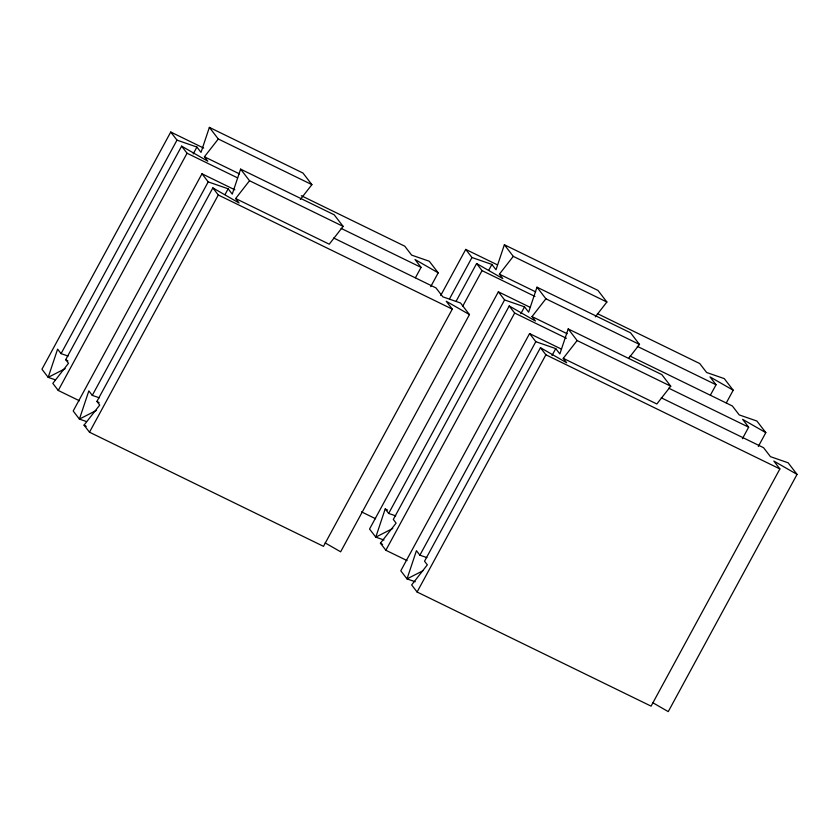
<?xml version="1.0" encoding="UTF-8"?>
<svg xmlns="http://www.w3.org/2000/svg" width="839" height="839" viewBox="0 0 839 839"><rect width="100%" height="100%" fill="white"/><g stroke="black" fill="none" stroke-linecap="round" stroke-linejoin="round"><path stroke-width="1.26" d="M300.32 199.483L311.898 184.643L302.973 173.044L209.372 127.381L201.024 152.383L196.924 147.056L176.987 140.134L170.747 132.027L41.95 369.244L48.18 377.351L55.227 379.794M240.604 169.132L249.529 180.731L235.644 198.539L329.245 244.191L343.13 226.394L334.205 214.794L240.604 169.132L232.256 194.134L228.156 188.796L208.208 181.885L201.979 173.778L73.182 410.995L79.411 419.101L86.448 421.545M387.545 510.081L385.206 508.937L375.788 537.149L384 540.001M595.312 316.859L606.88 302.019L597.966 290.42L504.365 244.757L496.017 269.759L491.906 264.432L471.969 257.51L465.729 249.403L440.727 295.464M628.694 358.295L639.496 344.441L630.582 332.842L536.981 287.19L528.633 312.192L524.532 306.854L504.585 299.932L498.356 291.825L369.548 529.042L375.788 537.149L392.767 528.465M568.202 328.93L577.127 340.54L563.242 358.337L656.843 403.989L670.728 386.192L661.803 374.593L568.202 328.93L559.854 353.932L555.754 348.604L535.817 341.683L529.577 333.576L400.78 570.793L407.02 578.9L415.232 581.752M68.106 356.072L61.069 353.628L176.987 140.134M79.422 400.78L58.258 390.46L52.826 383.381L68.494 363.297L65.704 359.669L181.623 146.164L207.81 161.214L204.412 156.788L218.297 138.991L209.372 127.381M58.258 390.46L187.055 153.243L181.623 146.164M193.19 153.936L196.924 147.056M99.338 397.822L92.29 395.379L208.208 181.885M325.175 542.927L340.644 551.81L469.452 314.594L446.243 301.264L452.284 309.13L323.487 546.346L89.49 432.2L84.057 425.132L99.726 405.048L96.936 401.409L212.854 187.915L239.042 202.965L235.644 198.539M89.49 432.2L218.287 194.984L212.854 187.915M225.041 194.543L228.156 188.796M415.431 277.74L421.063 267.379L415.011 259.513L438.22 272.843L430.711 286.665M449.536 298.831L471.969 257.51M456.038 301.421L476.604 263.54L502.802 278.59L499.394 274.164L513.279 256.367L504.365 244.757M462.656 306.308L482.037 270.619L476.604 263.54M488.791 270.168L491.906 264.432M395.704 515.87L388.667 513.437L504.585 299.932M536.981 287.19L545.895 298.789L532.01 316.586L535.418 321.012L509.221 305.973L393.302 519.467L396.092 523.096L380.424 543.19L385.856 550.258L407.03 560.578M385.856 550.258L514.664 313.041L509.221 305.973M520.788 313.744L524.532 306.854M426.936 557.62L419.899 555.177L535.817 341.683M563.242 358.337L566.65 362.763L540.452 347.713L424.534 561.218L427.324 564.846L411.655 584.93L417.088 592.009L651.095 706.144L779.892 468.928L773.841 461.062L797.05 474.392L668.253 711.619L652.784 702.725M417.088 592.009L545.885 354.792L540.452 347.713M552.02 355.484L555.754 348.604M710.413 395.117L716.045 384.755L709.993 376.889L733.202 390.219L726.322 402.888M742.41 438.703L748.661 427.187L742.609 419.322L765.818 432.651L758.32 446.463M65.159 368.657L48.18 377.351L57.608 349.129L61.069 353.628M96.391 410.407L79.411 419.101L88.84 390.88L92.29 395.379M422.856 570.793L407.02 578.9L416.438 550.688L419.899 555.177M513.279 256.367L606.88 302.019M465.729 249.403L497.485 264.893M597.431 313.639L699.736 363.549L706.616 372.495L724.277 378.62L733.202 390.219M499.394 274.164L535.67 291.857M218.297 138.991L311.898 184.643M545.895 298.789L639.496 344.441M482.037 270.619L534.957 296.429M637.262 346.329L716.045 384.755M170.747 132.027L203.678 148.083M301.274 195.697L404.755 246.173L411.624 255.119L429.295 261.244L438.22 272.843M498.356 291.825L530.101 307.315M630.047 356.072L732.353 405.971L739.232 414.917L756.904 421.042L765.818 432.651M204.412 156.788L239.514 173.904M532.01 316.586L567.112 333.712M249.529 180.731L343.13 226.394M577.127 340.54L670.728 386.192M187.055 153.243L237.626 177.899M341.095 228.376L421.063 267.379M514.664 313.041L566.398 338.274M668.704 388.174L748.661 427.187M201.979 173.778L234.899 189.834M333.681 238.014L435.976 287.913L442.856 296.859L460.527 302.994L469.452 314.594M529.577 333.576L561.333 349.066M661.279 397.812L763.584 447.722L770.464 456.668L788.125 462.792L797.05 474.392M218.287 194.984L452.284 309.13M545.885 354.792L779.892 468.928M361.473 511.853L375.589 518.733M65.704 359.669L67.886 360.917M380.424 543.19L382.605 544.438M96.936 401.409L99.117 402.668M84.057 425.132L86.239 426.39M385.206 508.937L388.667 513.437"/></g></svg>
